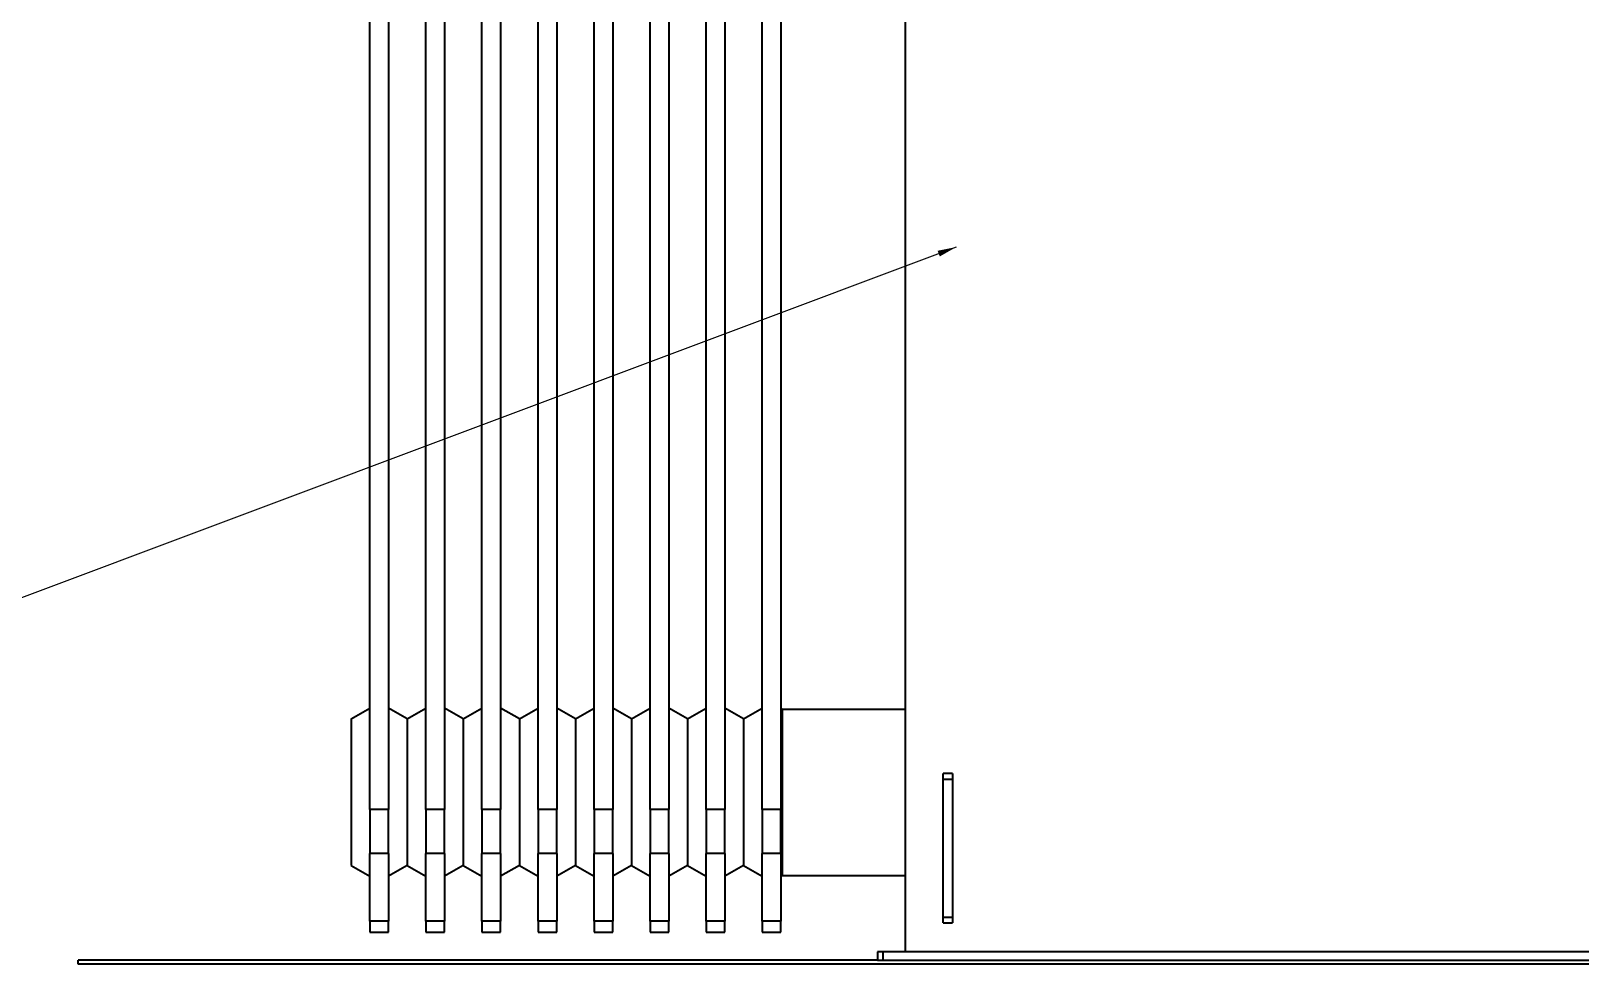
# Model space of a CAD drawing. Header units: millimetres. Extents: x 0 to 5945, y 0 to 4205.
# Drawn here: x 3341 to 4171, y 766 to 1266 of the extents above; entities that cross this region are included whole.
import ezdxf

# ---------------------------------------------------------------- set-up
doc = ezdxf.new("R2010")
doc.units = ezdxf.units.MM
doc.header["$LTSCALE"] = 5
for name, color, linetype, lineweight in [('가시적인 것(ISO)', 3, 'Continuous', 40), ('가시적인 좁은 것(ISO)', 3, 'Continuous', 35), ('기호(ISO)', 5, 'Continuous', 25)]:
    doc.layers.add(name, color=color, linetype=linetype, lineweight=lineweight)
doc.styles.add('치수 텍스트_PSTEK_POSCO', font='isocp.shx')
doc.dimstyles.new('치수_PSTEK_POSCO$7', dxfattribs={"dimscale": 5, "dimtxt": 5, "dimasz": 2, "dimexe": 2, "dimexo": 2.5, "dimgap": 1, "dimtad": 1, "dimrnd": 1e-08, "dimdsep": 46, "dimtxsty": '치수 텍스트_PSTEK_POSCO', "dimcen": 0.09, "dimdle": 10, "dimclrd": 7, "dimclre": 7, "dimclrt": 2, "dimadec": 1, "dimazin": 2, "dimtfac": 1, "dimtmove": 0, "dimatfit": 3, "dimfxl": 0, "dimtolj": 1, "dimlwd": -1, "dimlwe": -1, "dimarcsym": 0})

msp = doc.modelspace()

# ---------------------------------------------------------------- linework, layer by layer
at = {"layer": '가시적인 것(ISO)'}
for p, q in [((3809.661, 772.396), (3809.661, 2016.896)), ((3522.861, 848.579), (3522.861, 1817.213)), ((3532.861, 1817.213), (3532.861, 848.579)), ((3552.861, 848.579), (3552.861, 1817.213)), ((3562.861, 1817.213), (3562.861, 848.579)), ((3582.861, 848.579), (3582.861, 1817.213)), ((3592.861, 1817.213), (3592.861, 848.579)), ((3612.861, 848.579), (3612.861, 1817.213)), ((3622.861, 1817.213), (3622.861, 848.579)), ((3642.861, 848.579), (3642.861, 1817.213)), ((3652.861, 1817.213), (3652.861, 848.579)), ((3672.861, 848.579), (3672.861, 1817.213)), ((3682.861, 1817.213), (3682.861, 848.579)), ((3702.861, 848.579), (3702.861, 1817.213)), ((3712.861, 1817.213), (3712.861, 848.579)), ((3732.861, 848.579), (3732.861, 1817.213)), ((3742.861, 1817.213), (3742.861, 848.579)), ((3512.861, 897.122), (3522.861, 902.896)), ((3512.861, 897.122), (3512.861, 818.669)), ((3542.861, 897.122), (3532.861, 902.896)), ((3542.861, 897.122), (3552.861, 902.896)), ((3542.861, 897.122), (3542.861, 818.669)), ((3572.861, 897.122), (3562.861, 902.896)), ((3572.861, 897.122), (3582.861, 902.896)), ((3572.861, 897.122), (3572.861, 818.669)), ((3602.861, 897.122), (3592.861, 902.896)), ((3602.861, 897.122), (3612.861, 902.896)), ((3602.861, 897.122), (3602.861, 818.669)), ((3632.861, 897.122), (3622.861, 902.896)), ((3632.861, 897.122), (3642.861, 902.896)), ((3632.861, 897.122), (3632.861, 818.669)), ((3662.861, 897.122), (3652.861, 902.896)), ((3662.861, 897.122), (3672.861, 902.896)), ((3662.861, 897.122), (3662.861, 818.669)), ((3692.861, 897.122), (3682.861, 902.896)), ((3692.861, 897.122), (3702.861, 902.896)), ((3692.861, 897.122), (3692.861, 818.669)), ((3722.861, 897.122), (3712.861, 902.896)), ((3722.861, 897.122), (3732.861, 902.896)), ((3722.861, 897.122), (3722.861, 818.669)), ((3743.64, 902.446), (3742.861, 902.896)), ((3743.64, 902.446), (3743.64, 813.346)), ((3743.64, 902.446), (3809.661, 902.446)), ((3834.661, 867.896), (3829.661, 867.896)), ((3829.661, 864.896), (3829.661, 867.896)), ((3829.661, 790.896), (3829.661, 864.896)), ((3834.661, 867.896), (3834.661, 864.896)), ((3834.661, 864.896), (3834.661, 790.896)), ((3522.861, 848.579), (3522.861, 825.086)), ((3532.861, 825.086), (3532.861, 848.579)), ((3552.861, 848.579), (3552.861, 825.086)), ((3562.861, 825.086), (3562.861, 848.579)), ((3582.861, 848.579), (3582.861, 825.086)), ((3592.861, 825.086), (3592.861, 848.579)), ((3612.861, 848.579), (3612.861, 825.086)), ((3622.861, 825.086), (3622.861, 848.579)), ((3642.861, 848.579), (3642.861, 825.086)), ((3652.861, 825.086), (3652.861, 848.579)), ((3672.861, 848.579), (3672.861, 825.086)), ((3682.861, 825.086), (3682.861, 848.579)), ((3702.861, 848.579), (3702.861, 825.086)), ((3712.861, 825.086), (3712.861, 848.579)), ((3732.861, 848.579), (3732.861, 825.086)), ((3742.861, 825.086), (3742.861, 848.579)), ((3522.861, 788.927), (3522.861, 825.086)), ((3532.861, 825.086), (3532.861, 788.927)), ((3552.861, 788.927), (3552.861, 825.086)), ((3562.861, 825.086), (3562.861, 788.927)), ((3582.861, 788.927), (3582.861, 825.086)), ((3592.861, 825.086), (3592.861, 788.927)), ((3612.861, 788.927), (3612.861, 825.086)), ((3622.861, 825.086), (3622.861, 788.927)), ((3642.861, 788.927), (3642.861, 825.086)), ((3652.861, 825.086), (3652.861, 788.927)), ((3672.861, 788.927), (3672.861, 825.086)), ((3682.861, 825.086), (3682.861, 788.927)), ((3702.861, 788.927), (3702.861, 825.086)), ((3712.861, 825.086), (3712.861, 788.927)), ((3732.861, 788.927), (3732.861, 825.086)), ((3742.861, 825.086), (3742.861, 788.927)), ((3512.861, 818.669), (3522.861, 812.896)), ((3542.861, 818.669), (3532.861, 812.896)), ((3542.861, 818.669), (3552.861, 812.896)), ((3572.861, 818.669), (3562.861, 812.896)), ((3572.861, 818.669), (3582.861, 812.896)), ((3602.861, 818.669), (3592.861, 812.896)), ((3602.861, 818.669), (3612.861, 812.896)), ((3632.861, 818.669), (3622.861, 812.896)), ((3632.861, 818.669), (3642.861, 812.896)), ((3662.861, 818.669), (3652.861, 812.896)), ((3662.861, 818.669), (3672.861, 812.896)), ((3692.861, 818.669), (3682.861, 812.896)), ((3692.861, 818.669), (3702.861, 812.896)), ((3722.861, 818.669), (3712.861, 812.896)), ((3722.861, 818.669), (3732.861, 812.896)), ((3743.64, 813.346), (3742.861, 812.896)), ((3743.64, 813.346), (3809.661, 813.346)), ((3522.861, 788.927), (3522.861, 782.896)), ((3532.861, 782.896), (3532.861, 788.927)), ((3552.861, 788.927), (3552.861, 782.896)), ((3562.861, 782.896), (3562.861, 788.927)), ((3582.861, 788.927), (3582.861, 782.896)), ((3592.861, 782.896), (3592.861, 788.927)), ((3612.861, 788.927), (3612.861, 782.896)), ((3622.861, 782.896), (3622.861, 788.927)), ((3642.861, 788.927), (3642.861, 782.896)), ((3652.861, 782.896), (3652.861, 788.927)), ((3672.861, 788.927), (3672.861, 782.896)), ((3682.861, 782.896), (3682.861, 788.927)), ((3702.861, 788.927), (3702.861, 782.896)), ((3712.861, 782.896), (3712.861, 788.927)), ((3732.861, 788.927), (3732.861, 782.896)), ((3742.861, 782.896), (3742.861, 788.927)), ((3829.661, 787.896), (3829.661, 790.896)), ((3829.661, 787.896), (3834.661, 787.896)), ((3834.661, 790.896), (3834.661, 787.896)), ((3522.861, 782.896), (3532.861, 782.896)), ((3552.861, 782.896), (3562.861, 782.896)), ((3582.861, 782.896), (3592.861, 782.896)), ((3612.861, 782.896), (3622.861, 782.896)), ((3642.861, 782.896), (3652.861, 782.896)), ((3672.861, 782.896), (3682.861, 782.896)), ((3702.861, 782.896), (3712.861, 782.896)), ((3732.861, 782.896), (3742.861, 782.896)), ((3797.661, 772.396), (3794.661, 772.396)), ((3794.661, 772.396), (3794.661, 767.896)), ((3797.661, 767.896), (3797.661, 772.396)), ((4185.661, 772.396), (3797.661, 772.396)), ((3794.661, 767.896), (3366.661, 767.896)), ((3366.661, 765.896), (3366.661, 767.896)), ((3794.661, 767.896), (3797.661, 767.896)), ((3797.661, 767.896), (4185.661, 767.896))]:
    msp.add_line(p, q, dxfattribs=at)
at = {"layer": '가시적인 좁은 것(ISO)'}
for p, q in [((3829.661, 864.896), (3834.661, 864.896)), ((3532.861, 848.579), (3522.861, 848.579)), ((3562.861, 848.579), (3552.861, 848.579)), ((3592.861, 848.579), (3582.861, 848.579)), ((3622.861, 848.579), (3612.861, 848.579)), ((3652.861, 848.579), (3642.861, 848.579)), ((3682.861, 848.579), (3672.861, 848.579)), ((3712.861, 848.579), (3702.861, 848.579)), ((3742.861, 848.579), (3732.861, 848.579)), ((3532.861, 825.086), (3522.861, 825.086)), ((3562.861, 825.086), (3552.861, 825.086)), ((3592.861, 825.086), (3582.861, 825.086)), ((3622.861, 825.086), (3612.861, 825.086)), ((3652.861, 825.086), (3642.861, 825.086)), ((3682.861, 825.086), (3672.861, 825.086)), ((3712.861, 825.086), (3702.861, 825.086)), ((3742.861, 825.086), (3732.861, 825.086)), ((3532.861, 788.927), (3522.861, 788.927)), ((3562.861, 788.927), (3552.861, 788.927)), ((3592.861, 788.927), (3582.861, 788.927)), ((3622.861, 788.927), (3612.861, 788.927)), ((3652.861, 788.927), (3642.861, 788.927)), ((3682.861, 788.927), (3672.861, 788.927)), ((3712.861, 788.927), (3702.861, 788.927)), ((3742.861, 788.927), (3732.861, 788.927)), ((3834.661, 790.896), (3829.661, 790.896)), ((4616.661, 765.896), (3366.661, 765.896))]:
    msp.add_line(p, q, dxfattribs=at)

# ---------------------------------------------------------------- leaders
at = {"layer": '기호(ISO)', "color": 7, "annotation_type": 0, "has_hookline": 1, "hookline_direction": 1, "text_width": 187.393}
msp.add_leader([(3836.705, 1149.833), (3303.171, 949.54), (3293.171, 949.54)], dimstyle='치수_PSTEK_POSCO$7', override={"dimtad": 0}, dxfattribs=at)

doc.saveas('drawing.dxf')
